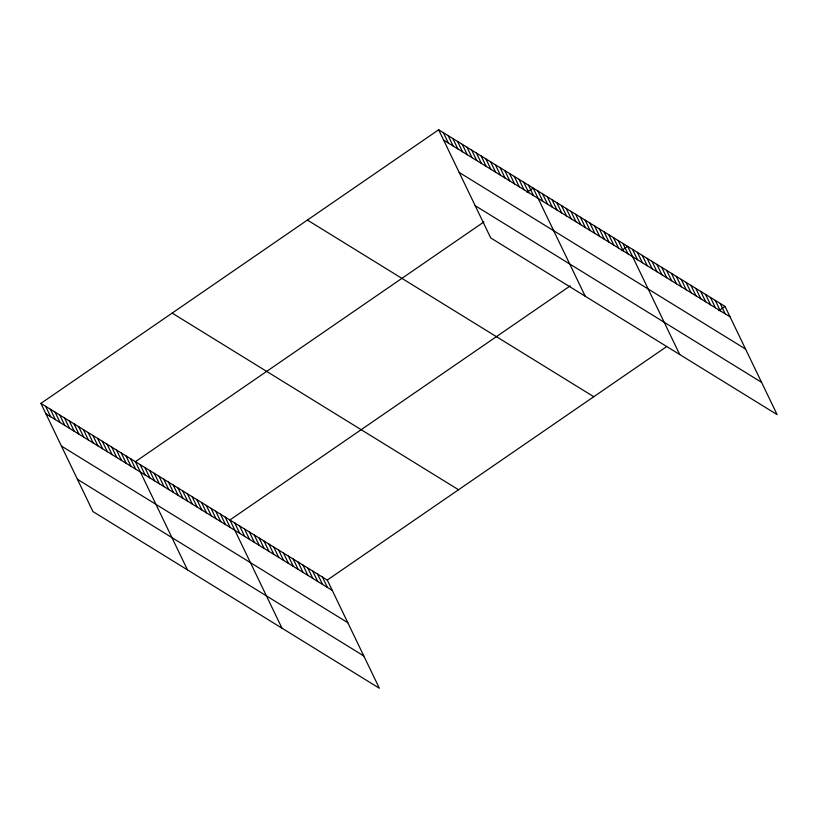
<?xml version="1.0" encoding="UTF-8"?>
<svg xmlns="http://www.w3.org/2000/svg" width="818" height="818" viewBox="0 0 818 818"><rect width="100%" height="100%" fill="white"/><g stroke="black" fill="none" stroke-linecap="round" stroke-linejoin="round"><path stroke-width="1.23" d="M40.9 403.397L327.282 580.054L379.347 688.235L92.966 511.577L40.9 403.397L438.652 129.765L725.034 306.423L777.1 414.603L490.718 237.946L438.652 129.765M483.939 221.923L135.41 461.689L187.475 569.87M527.007 192.291L533.162 188.058L585.228 296.249M570.238 285.86L229.909 519.982L281.975 628.173M621.516 250.594L627.662 246.361L679.727 354.542M327.282 580.054L666.588 346.627M718.879 310.656L725.034 306.423M443.663 140.164L730.034 316.811M459.184 172.434L745.566 349.081M475.186 205.676L761.568 382.333M307.394 220.062L593.776 396.72M172.158 313.1L458.54 489.757M45.9 413.785L332.282 590.443M61.432 446.055L347.814 622.713M77.434 479.307L363.816 655.964M720.167 303.417L725.167 313.815M715.3 300.411L720.3 310.809M710.433 297.415L715.433 307.803M705.566 294.408L710.566 304.807M700.689 291.402L705.699 301.801M695.821 288.406L700.821 298.795M690.954 285.4L695.954 295.789M686.087 282.394L691.087 292.793M681.22 279.398L686.22 289.787M676.353 276.392L681.353 286.781M671.486 273.386L676.486 283.785M666.609 270.38L671.619 280.779M661.742 267.384L666.752 277.772M656.874 264.378L661.874 274.766M652.007 261.371L657.007 271.77M647.14 258.376L652.14 268.764M642.273 255.369L647.273 265.758M637.406 252.363L642.406 262.762M632.539 249.357L637.539 259.756M622.938 243.447L627.938 253.836M618.214 240.533L623.214 250.922M613.49 237.619L618.49 248.007M608.766 234.694L613.766 245.093M604.042 231.78L609.042 242.179M599.318 228.866L604.318 239.265M594.594 225.952L599.594 236.351M589.86 223.038L594.87 233.437M585.136 220.124L590.136 230.523M580.412 217.21L585.412 227.608M575.688 214.296L580.688 224.694M570.964 211.381L575.964 221.77M566.24 208.467L571.24 218.856M561.516 205.553L566.516 215.942M556.782 202.639L561.792 213.028M552.058 199.725L557.068 210.114M547.334 196.811L552.334 207.199M542.61 193.897L547.61 204.285M537.886 190.983L542.886 201.371M528.438 185.144L533.438 195.543M523.714 182.23L528.714 192.629M518.98 179.316L523.99 189.715M514.256 176.402L519.266 186.801M509.532 173.488L514.532 183.886M504.808 170.573L509.808 180.972M500.084 167.659L505.084 178.048M495.36 164.745L500.36 175.134M490.636 161.831L495.636 172.22M485.912 158.917L490.912 169.306M481.178 156.003L486.189 166.391M476.454 153.089L481.465 163.477M471.73 150.175L476.73 160.563M467.006 147.26L472.006 157.649M462.282 144.336L467.282 154.735M457.559 141.422L462.559 151.821M452.835 138.508L457.835 148.907M448.111 135.594L453.111 145.993M443.376 132.68L448.387 143.078M322.415 577.048L327.415 587.436M317.537 574.042L322.548 584.441M312.67 571.036L317.681 581.434M307.803 568.04L312.803 578.428M302.936 565.034L307.936 575.432M298.069 562.027L303.069 572.426M293.202 559.031L298.202 569.42M288.335 556.025L293.335 566.414M283.468 553.019L288.468 563.418M278.59 550.023L283.601 560.412M273.723 547.017L278.733 557.406M268.856 544.011L273.856 554.41M263.989 541.005L268.989 551.404M259.122 538.009L264.122 548.397M254.255 535.003L259.255 545.401M249.388 531.997L254.388 542.395M244.521 529.001L249.521 539.389M239.643 525.994L244.654 536.383M234.776 522.988L239.776 533.387M225.185 517.068L230.185 527.467M220.461 514.154L225.461 524.553M215.737 511.24L220.737 521.639M211.013 508.326L216.013 518.724M206.279 505.412L211.289 515.81M201.555 502.497L206.565 512.896M196.831 499.583L201.831 509.982M192.107 496.669L197.107 507.058M187.383 493.755L192.383 504.144M182.659 490.841L187.659 501.229M177.935 487.927L182.935 498.315M173.212 485.013L178.212 495.401M168.477 482.099L173.488 492.487M163.753 479.184L168.764 489.573M159.029 476.27L164.029 486.659M154.305 473.346L159.305 483.745M149.582 470.432L154.582 480.831M144.858 467.518L149.858 477.916M140.134 464.604L145.134 475.002M130.675 458.775L135.686 469.174M125.952 455.861L130.962 466.26M121.228 452.947L126.228 463.336M116.504 450.033L121.504 460.422M111.78 447.119L116.78 457.507M107.056 444.205L112.056 454.593M102.332 441.291L107.332 451.679M97.608 438.376L102.608 448.765M92.874 435.462L97.884 445.851M88.15 432.548L93.15 442.937M83.426 429.624L88.426 440.023M78.702 426.71L83.702 437.109M73.978 423.796L78.978 434.194M69.254 420.881L74.254 431.28M64.53 417.967L69.53 428.366M59.806 415.053L64.806 425.452M55.072 412.139L60.082 422.538M50.348 409.225L55.348 419.614M45.624 406.311L50.624 416.699"/></g></svg>
